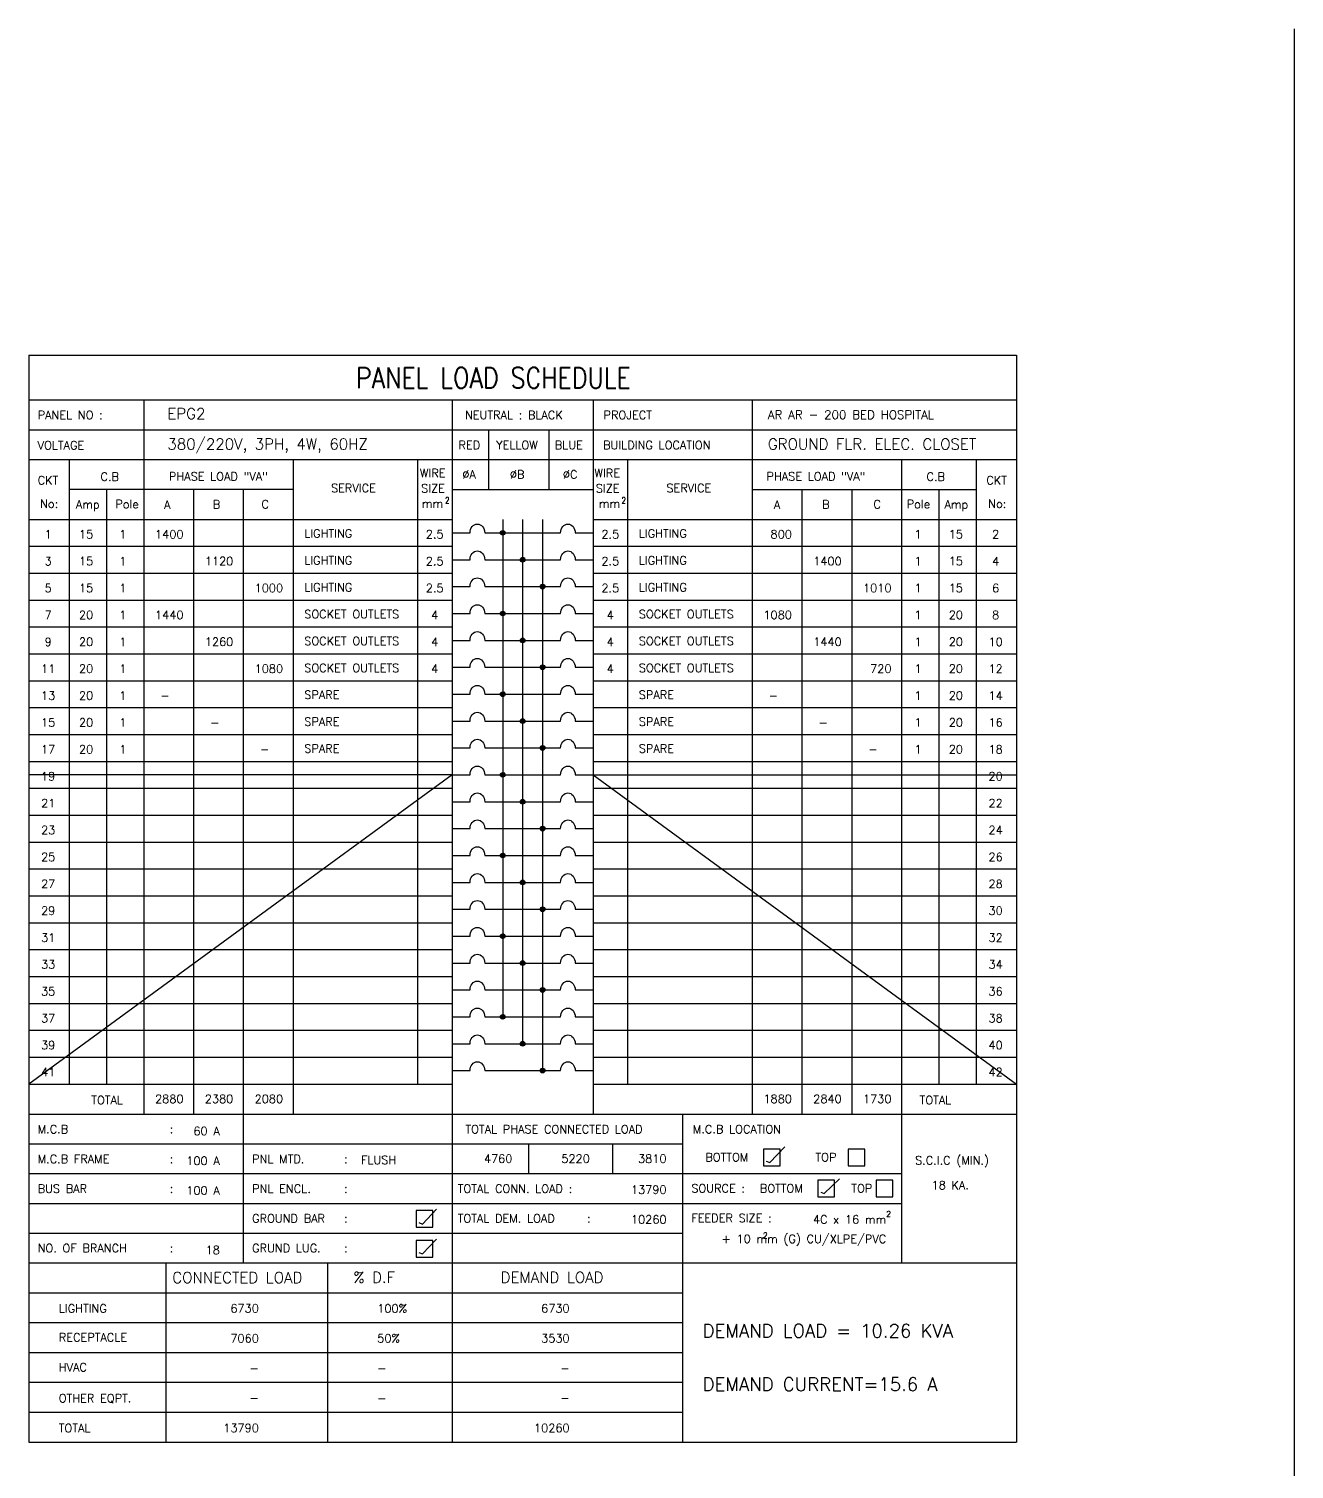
# Model space of a CAD drawing. Extents: x -98906 to -98795, y 40543 to 40633.
# Drawn here: x -98860.4 to -98833.76, y 40602.24 to 40632.57 of the extents above; entities that cross this region are included whole.
import ezdxf
from ezdxf.enums import TextEntityAlignment as Align

# ---------------------------------------------------------------- set-up
doc = ezdxf.new("R2010")
doc.units = 0
doc.header["$MEASUREMENT"] = 0
for name, color, linetype in [('BORDER', 4, 'CONTINUOUS'), ('E-TXT', 2, 'CONTINUOUS'), ('PANEL', 2, 'CONTINUOUS')]:
    doc.layers.add(name, color=color, linetype=linetype)
doc.styles.add('ROMANS', font='ROMANS.shx', dxfattribs={"height": 0.4})
pattern_1 = [(315, (106182.501884, 42658.781355), (0.00864749998874, 0.00864749998874), [])]
pattern_2 = [(315, (106182.501884, 42660.479496), (0.00864749998874, 0.00864749998874), [])]
pattern_3 = [(315, (106182.501884, 42662.177637), (0.00864749998874, 0.00864749998874), [])]
pattern_4 = [(315, (106182.501884, 42663.875779), (0.00864749998874, 0.00864749998874), [])]
pattern_5 = [(315, (106182.501884, 42665.57392), (0.00864749998874, 0.00864749998874), [])]
pattern_6 = [(315, (106182.501884, 42667.272061), (0.00864749998874, 0.00864749998874), [])]

msp = doc.modelspace()

# ---------------------------------------------------------------- hatches: boundary and pattern name
at = {"layer": 'PANEL', "linetype": 'Continuous'}
h = msp.add_hatch(dxfattribs=at)
h.set_pattern_fill('ANSI31', color=256, scale=0.068485, angle=406.041, style=0)
h.set_pattern_definition([(91.040959325, (106182.501884, 42667.272061), (-0.00855917542476, -0.00015552164567), [])])
h.paths.add_polyline_path([(-98850.475, 40621.954, 1), (-98850.377, 40621.954, 1)])
h = msp.add_hatch(dxfattribs=at)
h.set_pattern_fill('ANSI31', color=256, scale=0.097835, angle=270, style=0)
h.set_pattern_definition(pattern_6)
h.paths.add_polyline_path([(-98850.055, 40621.388, 1), (-98849.958, 40621.388, 1)])
h = msp.add_hatch(dxfattribs=at)
h.set_pattern_fill('ANSI31', color=256, scale=0.097835, angle=270, style=0)
h.set_pattern_definition(pattern_6)
h.paths.add_polyline_path([(-98849.538, 40620.822, 1), (-98849.636, 40620.822, 1)])
h = msp.add_hatch(dxfattribs=at)
h.set_pattern_fill('ANSI31', color=256, scale=0.097835, angle=270, style=0)
h.set_pattern_definition(pattern_6)
h.paths.add_polyline_path([(-98850.377, 40620.256, 1), (-98850.475, 40620.256, 1)])
h = msp.add_hatch(dxfattribs=at)
h.set_pattern_fill('ANSI31', color=256, scale=0.097835, angle=270, style=0)
h.set_pattern_definition(pattern_6)
h.paths.add_polyline_path([(-98849.958, 40619.69, 1), (-98850.055, 40619.69, 1)])
h = msp.add_hatch(dxfattribs=at)
h.set_pattern_fill('ANSI31', color=256, scale=0.097835, angle=270, style=0)
h.set_pattern_definition(pattern_6)
h.paths.add_polyline_path([(-98849.538, 40619.124, 1), (-98849.636, 40619.124, 1)])
h = msp.add_hatch(dxfattribs=at)
h.set_pattern_fill('ANSI31', color=256, scale=0.097835, angle=270, style=0)
h.set_pattern_definition(pattern_5)
h.paths.add_polyline_path([(-98850.377, 40618.557, 1), (-98850.475, 40618.557, 1)])
h = msp.add_hatch(dxfattribs=at)
h.set_pattern_fill('ANSI31', color=256, scale=0.097835, angle=270, style=0)
h.set_pattern_definition(pattern_5)
h.paths.add_polyline_path([(-98849.958, 40617.991, 1), (-98850.055, 40617.991, 1)])
h = msp.add_hatch(dxfattribs=at)
h.set_pattern_fill('ANSI31', color=256, scale=0.097835, angle=270, style=0)
h.set_pattern_definition(pattern_5)
h.paths.add_polyline_path([(-98849.538, 40617.425, 1), (-98849.636, 40617.425, 1)])
h = msp.add_hatch(dxfattribs=at)
h.set_pattern_fill('ANSI31', color=256, scale=0.097835, angle=270, style=0)
h.set_pattern_definition(pattern_4)
h.paths.add_polyline_path([(-98850.377, 40616.859, 1), (-98850.475, 40616.859, 1)])
h = msp.add_hatch(dxfattribs=at)
h.set_pattern_fill('ANSI31', color=256, scale=0.097835, angle=270, style=0)
h.set_pattern_definition(pattern_4)
h.paths.add_polyline_path([(-98849.958, 40616.293, 1), (-98850.055, 40616.293, 1)])
h = msp.add_hatch(dxfattribs=at)
h.set_pattern_fill('ANSI31', color=256, scale=0.097835, angle=270, style=0)
h.set_pattern_definition(pattern_4)
h.paths.add_polyline_path([(-98849.538, 40615.727, 1), (-98849.636, 40615.727, 1)])
h = msp.add_hatch(dxfattribs=at)
h.set_pattern_fill('ANSI31', color=256, scale=0.097835, angle=270, style=0)
h.set_pattern_definition(pattern_3)
h.paths.add_polyline_path([(-98850.377, 40615.161, 1), (-98850.475, 40615.161, 1)])
h = msp.add_hatch(dxfattribs=at)
h.set_pattern_fill('ANSI31', color=256, scale=0.097835, angle=270, style=0)
h.set_pattern_definition(pattern_3)
h.paths.add_polyline_path([(-98849.958, 40614.595, 1), (-98850.055, 40614.595, 1)])
h = msp.add_hatch(dxfattribs=at)
h.set_pattern_fill('ANSI31', color=256, scale=0.097835, angle=270, style=0)
h.set_pattern_definition(pattern_3)
h.paths.add_polyline_path([(-98849.538, 40614.029, 1), (-98849.636, 40614.029, 1)])
h = msp.add_hatch(dxfattribs=at)
h.set_pattern_fill('ANSI31', color=256, scale=0.097835, angle=270, style=0)
h.set_pattern_definition(pattern_2)
h.paths.add_polyline_path([(-98850.377, 40613.463, 1), (-98850.475, 40613.463, 1)])
h = msp.add_hatch(dxfattribs=at)
h.set_pattern_fill('ANSI31', color=256, scale=0.097835, angle=270, style=0)
h.set_pattern_definition(pattern_2)
h.paths.add_polyline_path([(-98849.958, 40612.897, 1), (-98850.055, 40612.897, 1)])
h = msp.add_hatch(dxfattribs=at)
h.set_pattern_fill('ANSI31', color=256, scale=0.097835, angle=270, style=0)
h.set_pattern_definition(pattern_2)
h.paths.add_polyline_path([(-98849.538, 40612.331, 1), (-98849.636, 40612.331, 1)])
h = msp.add_hatch(dxfattribs=at)
h.set_pattern_fill('ANSI31', color=256, scale=0.097835, angle=270, style=0)
h.set_pattern_definition(pattern_1)
h.paths.add_polyline_path([(-98850.377, 40611.765, 1), (-98850.475, 40611.765, 1)])
h = msp.add_hatch(dxfattribs=at)
h.set_pattern_fill('ANSI31', color=256, scale=0.097835, angle=270, style=0)
h.set_pattern_definition(pattern_1)
h.paths.add_polyline_path([(-98849.958, 40611.199, 1), (-98850.055, 40611.199, 1)])
h = msp.add_hatch(dxfattribs=at)
h.set_pattern_fill('ANSI31', color=256, scale=0.097835, angle=270, style=0)
h.set_pattern_definition(pattern_1)
h.paths.add_polyline_path([(-98849.538, 40610.633, 1), (-98849.636, 40610.633, 1)])

# ---------------------------------------------------------------- linework, layer by layer
at = {"layer": 'BORDER', "color": 1}
msp.add_line((-98833.765, 40632.565), (-98833.765, 40542.726), dxfattribs=at)
at = {"layer": 'PANEL', "color": 6}
for p, q in [((-98860.402, 40625.696), (-98860.402, 40602.813)), ((-98860.402, 40625.696), (-98839.612, 40625.696)), ((-98839.612, 40625.696), (-98839.612, 40602.813)), ((-98860.402, 40602.813), (-98839.612, 40602.813))]:
    msp.add_line(p, q, dxfattribs=at)
at = {"layer": 'PANEL', "color": 2}
for p, q in [((-98860.402, 40624.753), (-98839.612, 40624.753)), ((-98851.492, 40624.753), (-98851.492, 40609.717)), ((-98848.522, 40624.753), (-98848.522, 40609.717)), ((-98860.402, 40623.495), (-98839.612, 40623.495)), ((-98851.492, 40622.863), (-98848.522, 40622.863)), ((-98860.402, 40609.717), (-98839.612, 40609.717))]:
    msp.add_line(p, q, dxfattribs=at)
at = {"layer": 'PANEL', "color": 11}
for p, q in [((-98857.982, 40624.753), (-98857.982, 40609.717)), ((-98845.175, 40624.753), (-98845.175, 40609.717)), ((-98859.555, 40623.495), (-98859.555, 40610.35)), ((-98854.838, 40623.495), (-98854.838, 40609.717)), ((-98852.217, 40623.495), (-98852.217, 40610.35)), ((-98847.796, 40623.495), (-98847.796, 40610.35)), ((-98842.031, 40623.495), (-98842.031, 40606.586)), ((-98840.458, 40623.495), (-98840.458, 40610.35)), ((-98854.838, 40622.866), (-98859.555, 40622.866)), ((-98858.769, 40622.866), (-98858.769, 40610.35)), ((-98856.934, 40622.866), (-98856.934, 40609.717)), ((-98855.886, 40622.866), (-98855.886, 40606.586)), ((-98845.175, 40622.866), (-98840.458, 40622.866)), ((-98844.127, 40622.866), (-98844.127, 40609.717)), ((-98843.079, 40622.866), (-98843.079, 40609.717)), ((-98841.245, 40622.866), (-98841.245, 40610.35)), ((-98860.402, 40622.237), (-98851.492, 40622.237)), ((-98848.522, 40622.237), (-98839.612, 40622.237)), ((-98860.402, 40621.671), (-98851.492, 40621.671)), ((-98848.522, 40621.671), (-98839.612, 40621.671)), ((-98860.402, 40621.105), (-98851.492, 40621.105)), ((-98848.522, 40621.105), (-98839.612, 40621.105)), ((-98860.402, 40620.539), (-98851.492, 40620.539)), ((-98848.522, 40620.539), (-98839.612, 40620.539)), ((-98860.402, 40619.973), (-98851.492, 40619.973)), ((-98848.522, 40619.973), (-98839.612, 40619.973)), ((-98860.402, 40619.407), (-98851.492, 40619.407)), ((-98848.522, 40619.407), (-98839.612, 40619.407)), ((-98860.402, 40618.841), (-98851.492, 40618.841)), ((-98848.522, 40618.841), (-98839.612, 40618.841)), ((-98860.402, 40618.274), (-98851.492, 40618.274)), ((-98848.522, 40618.274), (-98839.612, 40618.274)), ((-98860.402, 40617.708), (-98851.492, 40617.708)), ((-98848.522, 40617.708), (-98839.612, 40617.708)), ((-98860.402, 40617.142), (-98851.492, 40617.142)), ((-98848.522, 40617.142), (-98839.612, 40617.142)), ((-98860.402, 40616.576), (-98851.492, 40616.576)), ((-98848.522, 40616.576), (-98839.612, 40616.576)), ((-98860.402, 40616.01), (-98851.492, 40616.01)), ((-98848.522, 40616.01), (-98839.612, 40616.01)), ((-98860.402, 40615.444), (-98851.492, 40615.444)), ((-98848.522, 40615.444), (-98839.612, 40615.444)), ((-98860.402, 40614.878), (-98851.492, 40614.878)), ((-98848.522, 40614.878), (-98839.612, 40614.878)), ((-98860.402, 40614.312), (-98851.492, 40614.312)), ((-98848.522, 40614.312), (-98839.612, 40614.312)), ((-98860.402, 40613.746), (-98851.492, 40613.746)), ((-98848.522, 40613.746), (-98839.612, 40613.746)), ((-98860.402, 40613.18), (-98851.492, 40613.18)), ((-98848.522, 40613.18), (-98839.612, 40613.18)), ((-98860.402, 40612.614), (-98851.492, 40612.614)), ((-98848.522, 40612.614), (-98839.612, 40612.614)), ((-98860.402, 40612.048), (-98851.492, 40612.048)), ((-98848.522, 40612.048), (-98839.612, 40612.048)), ((-98860.402, 40611.482), (-98851.492, 40611.482)), ((-98848.522, 40611.482), (-98839.612, 40611.482)), ((-98860.402, 40610.916), (-98851.492, 40610.916)), ((-98848.522, 40610.916), (-98839.612, 40610.916)), ((-98860.402, 40610.35), (-98851.492, 40610.35)), ((-98848.522, 40610.35), (-98839.612, 40610.35)), ((-98851.492, 40609.717), (-98851.492, 40602.813)), ((-98846.64, 40609.717), (-98846.64, 40606.586)), ((-98860.402, 40609.091), (-98846.64, 40609.091)), ((-98849.885, 40609.091), (-98849.885, 40608.465)), ((-98848.115, 40609.091), (-98848.115, 40608.465)), ((-98860.402, 40608.465), (-98842.031, 40608.465)), ((-98860.402, 40607.838), (-98842.031, 40607.838)), ((-98860.402, 40607.212), (-98846.64, 40607.212)), ((-98860.402, 40606.586), (-98839.612, 40606.586)), ((-98857.52, 40606.586), (-98857.52, 40602.813)), ((-98854.112, 40606.586), (-98854.112, 40602.813)), ((-98846.64, 40606.586), (-98846.64, 40602.813)), ((-98860.402, 40605.957), (-98846.64, 40605.957)), ((-98860.402, 40605.328), (-98846.64, 40605.328)), ((-98860.402, 40604.699), (-98846.64, 40604.699)), ((-98860.402, 40604.071), (-98846.64, 40604.071)), ((-98860.402, 40603.442), (-98846.64, 40603.442))]:
    msp.add_line(p, q, dxfattribs=at)
at = {"layer": 'PANEL'}
for p, q in [((-98860.402, 40624.126), (-98839.612, 40624.126)), ((-98850.721, 40622.863), (-98850.721, 40624.126)), ((-98849.446, 40622.863), (-98849.446, 40624.126)), ((-98851.492, 40621.954), (-98851.113, 40621.954)), ((-98850.805, 40621.954), (-98849.208, 40621.954)), ((-98850.426, 40622.237), (-98850.426, 40611.765)), ((-98850.007, 40622.237), (-98850.007, 40611.199)), ((-98849.587, 40622.237), (-98849.587, 40610.633)), ((-98848.9, 40621.954), (-98848.522, 40621.954)), ((-98851.492, 40621.388), (-98851.113, 40621.388)), ((-98850.805, 40621.388), (-98849.208, 40621.388)), ((-98848.9, 40621.388), (-98848.522, 40621.388)), ((-98851.492, 40620.822), (-98851.113, 40620.822)), ((-98850.805, 40620.822), (-98849.208, 40620.822)), ((-98848.9, 40620.822), (-98848.522, 40620.822)), ((-98851.492, 40620.256), (-98851.113, 40620.256)), ((-98850.805, 40620.256), (-98849.208, 40620.256)), ((-98848.9, 40620.256), (-98848.522, 40620.256)), ((-98851.492, 40619.69), (-98851.113, 40619.69)), ((-98850.805, 40619.69), (-98849.208, 40619.69)), ((-98848.9, 40619.69), (-98848.522, 40619.69)), ((-98851.492, 40619.124), (-98851.113, 40619.124)), ((-98850.805, 40619.124), (-98849.208, 40619.124)), ((-98848.9, 40619.124), (-98848.522, 40619.124)), ((-98851.492, 40618.557), (-98851.113, 40618.557)), ((-98850.805, 40618.557), (-98849.208, 40618.557)), ((-98848.9, 40618.557), (-98848.522, 40618.557)), ((-98851.492, 40617.991), (-98851.113, 40617.991)), ((-98850.805, 40617.991), (-98849.208, 40617.991)), ((-98848.9, 40617.991), (-98848.522, 40617.991)), ((-98851.492, 40617.425), (-98851.113, 40617.425)), ((-98850.805, 40617.425), (-98849.208, 40617.425)), ((-98848.9, 40617.425), (-98848.522, 40617.425)), ((-98851.492, 40616.859), (-98851.113, 40616.859)), ((-98850.805, 40616.859), (-98849.208, 40616.859)), ((-98848.9, 40616.859), (-98848.522, 40616.859)), ((-98851.492, 40616.293), (-98851.113, 40616.293)), ((-98850.805, 40616.293), (-98849.208, 40616.293)), ((-98848.9, 40616.293), (-98848.522, 40616.293)), ((-98851.492, 40615.727), (-98851.113, 40615.727)), ((-98850.805, 40615.727), (-98849.208, 40615.727)), ((-98848.9, 40615.727), (-98848.522, 40615.727)), ((-98851.492, 40615.161), (-98851.113, 40615.161)), ((-98850.805, 40615.161), (-98849.208, 40615.161)), ((-98848.9, 40615.161), (-98848.522, 40615.161)), ((-98851.492, 40614.595), (-98851.113, 40614.595)), ((-98850.805, 40614.595), (-98849.208, 40614.595)), ((-98848.9, 40614.595), (-98848.522, 40614.595)), ((-98851.492, 40614.029), (-98851.113, 40614.029)), ((-98850.805, 40614.029), (-98849.208, 40614.029)), ((-98848.9, 40614.029), (-98848.522, 40614.029)), ((-98851.492, 40613.463), (-98851.113, 40613.463)), ((-98850.805, 40613.463), (-98849.208, 40613.463)), ((-98848.9, 40613.463), (-98848.522, 40613.463)), ((-98851.492, 40612.897), (-98851.113, 40612.897)), ((-98850.805, 40612.897), (-98849.208, 40612.897)), ((-98848.9, 40612.897), (-98848.522, 40612.897)), ((-98851.492, 40612.331), (-98851.113, 40612.331)), ((-98850.805, 40612.331), (-98849.208, 40612.331)), ((-98848.9, 40612.331), (-98848.522, 40612.331)), ((-98851.492, 40611.765), (-98851.113, 40611.765)), ((-98850.805, 40611.765), (-98849.208, 40611.765)), ((-98848.9, 40611.765), (-98848.522, 40611.765)), ((-98851.492, 40611.199), (-98851.113, 40611.199)), ((-98850.805, 40611.199), (-98849.208, 40611.199)), ((-98848.9, 40611.199), (-98848.522, 40611.199)), ((-98851.492, 40610.633), (-98851.113, 40610.633)), ((-98850.805, 40610.633), (-98849.208, 40610.633)), ((-98848.9, 40610.633), (-98848.522, 40610.633)), ((-98844.804, 40608.697), (-98844.485, 40609.03)), ((-98844.879, 40608.727), (-98844.804, 40608.697)), ((-98843.656, 40608.042), (-98843.338, 40608.354)), ((-98843.732, 40608.072), (-98843.656, 40608.042)), ((-98852.116, 40607.401), (-98851.818, 40607.714)), ((-98852.192, 40607.432), (-98852.116, 40607.401)), ((-98852.192, 40606.804), (-98852.116, 40606.774)), ((-98852.116, 40606.774), (-98851.818, 40607.086))]:
    msp.add_line(p, q, dxfattribs=at)
at = {"layer": 'PANEL', "color": 7}
for p, q in [((-98851.492, 40616.859), (-98860.402, 40610.35)), ((-98851.492, 40616.859), (-98860.402, 40616.859)), ((-98848.522, 40616.859), (-98839.612, 40610.35)), ((-98848.522, 40616.859), (-98839.612, 40616.859))]:
    msp.add_line(p, q, dxfattribs=at)
at = {"layer": 'PANEL', "color": 11}
for points in [[(-98844.587, 40608.98), (-98844.936, 40608.98), (-98844.936, 40608.631), (-98844.587, 40608.631)], [(-98842.803, 40608.98), (-98843.152, 40608.98), (-98843.152, 40608.631), (-98842.803, 40608.631)], [(-98843.44, 40608.325), (-98843.789, 40608.325), (-98843.789, 40607.976), (-98843.44, 40607.976)], [(-98842.213, 40608.325), (-98842.562, 40608.325), (-98842.562, 40607.976), (-98842.213, 40607.976)], [(-98851.9, 40607.685), (-98852.249, 40607.685), (-98852.249, 40607.335), (-98851.9, 40607.335)], [(-98851.9, 40607.057), (-98852.249, 40607.057), (-98852.249, 40606.708), (-98851.9, 40606.708)]]:
    msp.add_lwpolyline(points, close=True, dxfattribs=at)
at = {"layer": 'PANEL'}
for centre in [(-98850.426, 40621.954), (-98850.007, 40621.388), (-98849.587, 40620.822), (-98850.426, 40620.256), (-98850.007, 40619.69), (-98849.587, 40619.124), (-98850.426, 40618.557), (-98850.007, 40617.991), (-98849.587, 40617.425), (-98850.426, 40616.859), (-98850.007, 40616.293), (-98849.587, 40615.727), (-98850.426, 40615.161), (-98850.007, 40614.595), (-98849.587, 40614.029), (-98850.426, 40613.463), (-98850.007, 40612.897), (-98849.587, 40612.331), (-98850.426, 40611.765), (-98850.007, 40611.199), (-98849.587, 40610.633)]:
    msp.add_circle(centre, 0.0489, dxfattribs=at)
at = {"layer": 'PANEL', "extrusion": (0, 0, -1)}
for centre in [(-98850.959, 40621.954), (-98849.054, 40621.954), (-98850.959, 40621.388), (-98849.054, 40621.388), (-98850.959, 40620.822), (-98849.054, 40620.822), (-98850.959, 40620.256), (-98849.054, 40620.256), (-98850.959, 40619.69), (-98849.054, 40619.69), (-98850.959, 40619.124), (-98849.054, 40619.124), (-98850.959, 40618.557), (-98849.054, 40618.557), (-98850.959, 40617.991), (-98849.054, 40617.991), (-98850.959, 40617.425), (-98849.054, 40617.425), (-98850.959, 40616.859), (-98849.054, 40616.859), (-98850.959, 40616.293), (-98849.054, 40616.293), (-98850.959, 40615.727), (-98849.054, 40615.727), (-98850.959, 40615.161), (-98849.054, 40615.161), (-98850.959, 40614.595), (-98849.054, 40614.595), (-98850.959, 40614.029), (-98849.054, 40614.029), (-98850.959, 40613.463), (-98849.054, 40613.463), (-98850.959, 40612.897), (-98849.054, 40612.897), (-98850.959, 40612.331), (-98849.054, 40612.331), (-98850.959, 40611.765), (-98849.054, 40611.765), (-98850.959, 40611.199), (-98849.054, 40611.199), (-98850.959, 40610.633), (-98849.054, 40610.633)]:
    msp.add_ellipse(centre, major_axis=(0, 0.185), ratio=0.833333, start_param=-1.570796, end_param=1.570796, dxfattribs=at)

# ---------------------------------------------------------------- texts
at = {"layer": 'E-TXT', "style": 'ROMANS'}
for s, height, p in [('EPG2', 0.2306, (-98857.484, 40624.348)), ('AR AR - 200 BED HOSPITAL', 0.18169, (-98844.843, 40624.35)), ('380/220V, 3PH, 4W, 60HZ', 0.23061, (-98857.484, 40623.708)), ('GROUND FLR. ELEC. CLOSET', 0.23061, (-98844.843, 40623.708)), ('15', 0.1747, (-98859.346, 40621.837)), ('15', 0.1747, (-98841.036, 40621.837)), ('15', 0.1747, (-98859.346, 40621.271)), ('15', 0.1747, (-98841.036, 40621.271)), ('15', 0.1747, (-98859.346, 40620.705)), ('15', 0.1747, (-98841.036, 40620.705)), ('20', 0.1747, (-98859.346, 40620.139)), ('20', 0.1747, (-98841.036, 40620.139)), ('20', 0.1747, (-98859.346, 40619.573)), ('20', 0.1747, (-98841.036, 40619.573)), ('20', 0.1747, (-98859.346, 40619.007)), ('20', 0.1747, (-98841.036, 40619.007)), ('20', 0.1747, (-98859.346, 40618.441)), ('20', 0.1747, (-98841.036, 40618.441)), ('20', 0.1747, (-98859.346, 40617.875)), ('20', 0.1747, (-98841.036, 40617.875)), ('20', 0.1747, (-98859.346, 40617.309)), ('20', 0.1747, (-98841.036, 40617.309))]:
    msp.add_text(s, height=height, dxfattribs=at).set_placement(p)
for s, height, p in [('1', 0.175, (-98858.421, 40621.924)), ('2.5', 0.1747, (-98851.858, 40621.924)), ('2.5', 0.1747, (-98848.162, 40621.924)), ('1', 0.175, (-98841.683, 40621.924)), ('1', 0.175, (-98858.421, 40621.357)), ('2.5', 0.1747, (-98851.858, 40621.357)), ('2.5', 0.1747, (-98848.162, 40621.357)), ('1', 0.175, (-98841.683, 40621.357)), ('1', 0.175, (-98858.421, 40620.791)), ('2.5', 0.1747, (-98851.858, 40620.791)), ('2.5', 0.1747, (-98848.162, 40620.791)), ('1', 0.175, (-98841.683, 40620.791)), ('1', 0.175, (-98858.421, 40620.225)), ('4', 0.175, (-98851.858, 40620.225)), ('4', 0.175, (-98848.162, 40620.225)), ('1', 0.175, (-98841.683, 40620.225)), ('1', 0.175, (-98858.421, 40619.659)), ('4', 0.175, (-98851.858, 40619.659)), ('4', 0.175, (-98848.162, 40619.659)), ('1', 0.175, (-98841.683, 40619.659)), ('1', 0.175, (-98858.421, 40619.093)), ('4', 0.175, (-98851.858, 40619.093)), ('4', 0.175, (-98848.162, 40619.093)), ('1', 0.175, (-98841.683, 40619.093)), ('1', 0.175, (-98858.421, 40618.527)), ('1', 0.175, (-98841.683, 40618.527)), ('1', 0.175, (-98858.421, 40617.961)), ('1', 0.175, (-98841.683, 40617.961)), ('1', 0.175, (-98858.421, 40617.395)), ('1', 0.175, (-98841.683, 40617.395))]:
    msp.add_text(s, height=height, dxfattribs=at).set_placement(p, align=Align.MIDDLE)
for s, height, p in [('1400', 0.1747, (-98857.145, 40621.837)), ('800', 0.1747, (-98844.338, 40621.837)), ('1120', 0.1747, (-98856.097, 40621.271)), ('1400', 0.1747, (-98843.29, 40621.271)), ('1000', 0.1747, (-98855.049, 40620.705)), ('1010', 0.1747, (-98842.242, 40620.705)), ('1440', 0.1747, (-98857.145, 40620.139)), ('1080', 0.1747, (-98844.338, 40620.139)), ('1260', 0.1747, (-98856.097, 40619.573)), ('1440', 0.1747, (-98843.29, 40619.573)), ('1080', 0.1747, (-98855.049, 40619.007)), ('720', 0.1747, (-98842.242, 40619.007)), ('-', 0.175, (-98857.437, 40618.441)), ('-', 0.175, (-98844.63, 40618.441)), ('-', 0.175, (-98856.389, 40617.875)), ('-', 0.175, (-98843.582, 40617.875)), ('-', 0.175, (-98855.341, 40617.309)), ('-', 0.175, (-98842.534, 40617.309)), ('2880', 0.1747, (-98857.145, 40609.95)), ('2380', 0.1747, (-98856.097, 40609.95)), ('2080', 0.1747, (-98855.049, 40609.95)), ('1880', 0.1747, (-98844.338, 40609.95)), ('2840', 0.1747, (-98843.29, 40609.95)), ('1730', 0.1747, (-98842.242, 40609.95)), ('60 A', 0.1747, (-98856.382, 40609.273)), ('100 A', 0.1747, (-98856.382, 40608.647)), ('FLUSH', 0.1747, (-98852.668, 40608.665)), ('4760', 0.1747, (-98850.222, 40608.691)), ('5220', 0.1747, (-98848.593, 40608.691)), ('3810', 0.1747, (-98846.977, 40608.691)), ('100 A', 0.1747, (-98856.382, 40608.021)), ('13790', 0.1747, (-98846.977, 40608.038)), ('10260', 0.1747, (-98846.977, 40607.412)), ('4C x 16 mm', 0.1747, (-98842.352, 40607.412)), ('2', 0.122, (-98842.251, 40607.551)), ('+ 10 mm (G) CU/XLPE/PVC', 0.17471, (-98842.352, 40607.003)), ('2', 0.122, (-98844.847, 40607.099)), ('18', 0.1747, (-98856.382, 40606.769)), ('6730', 0.1747, (-98855.56, 40605.539)), ('6730', 0.1747, (-98849.017, 40605.539)), ('7060', 0.1747, (-98855.56, 40604.91)), ('3530', 0.1747, (-98849.017, 40604.91)), ('-', 0.175, (-98855.56, 40604.281)), ('-', 0.175, (-98849.017, 40604.281)), ('-', 0.175, (-98855.56, 40603.652)), ('-', 0.175, (-98849.017, 40603.652)), ('13790', 0.1747, (-98855.56, 40603.023)), ('10260', 0.1747, (-98849.017, 40603.023))]:
    msp.add_text(s, height=height, dxfattribs=at).set_placement(p, align=Align.RIGHT)
at = {"layer": 'PANEL', "color": 6, "style": 'ROMANS', "width": 0.833333}
msp.add_text('PANEL LOAD SCHEDULE', height=0.44026, dxfattribs=at).set_placement((-98853.516, 40624.997))
at = {"layer": 'PANEL', "style": 'ROMANS'}
for s, height, p in [('PANEL NO :', 0.1747, (-98860.216, 40624.348)), ('NEUTRAL : BLACK', 0.17471, (-98851.22, 40624.348)), ('PROJECT', 0.1747, (-98848.304, 40624.348)), ('VOLTAGE', 0.1747, (-98860.216, 40623.71)), ('RED', 0.1747, (-98851.357, 40623.715)), ('YELLOW', 0.1747, (-98850.563, 40623.715)), ('BLUE', 0.1747, (-98849.33, 40623.715)), ('BUILDING LOCATION', 0.17471, (-98848.313, 40623.715)), ('C.B', 0.1747, (-98858.892, 40623.049)), ('PHASE LOAD "VA"', 0.17471, (-98857.452, 40623.055)), ('WIRE', 0.1747, (-98852.168, 40623.124)), ('%%CA', 0.1747, (-98851.276, 40623.096)), ('%%CB', 0.1747, (-98850.276, 40623.096)), ('%%CC', 0.1747, (-98849.16, 40623.096)), ('WIRE', 0.1747, (-98848.494, 40623.124)), ('PHASE LOAD "VA"', 0.17471, (-98844.873, 40623.055)), ('C.B', 0.1747, (-98841.504, 40623.049)), ('CKT', 0.1747, (-98860.216, 40622.973)), ('SERVICE', 0.1747, (-98854.04, 40622.809)), ('SIZE', 0.1747, (-98852.143, 40622.803)), ('SIZE', 0.1747, (-98848.469, 40622.803)), ('SERVICE', 0.1747, (-98846.979, 40622.809)), ('CKT', 0.1747, (-98840.246, 40622.973)), ('No:', 0.1747, (-98860.165, 40622.481)), ('Amp', 0.1747, (-98859.411, 40622.466)), ('Pole', 0.1747, (-98858.581, 40622.473)), ('A', 0.175, (-98857.555, 40622.458)), ('B', 0.175, (-98856.53, 40622.466)), ('C', 0.175, (-98855.503, 40622.468)), ('mm', 0.1747, (-98852.127, 40622.483)), ('mm', 0.1747, (-98848.402, 40622.483)), ('A', 0.175, (-98844.719, 40622.458)), ('B', 0.175, (-98843.701, 40622.466)), ('C', 0.175, (-98842.623, 40622.468)), ('Pole', 0.1747, (-98841.923, 40622.473)), ('Amp', 0.1747, (-98841.126, 40622.466)), ('No:', 0.1747, (-98840.206, 40622.481)), ('LIGHTING', 0.1747, (-98854.603, 40621.853)), ('LIGHTING', 0.1747, (-98847.561, 40621.853)), ('LIGHTING', 0.1747, (-98854.603, 40621.287)), ('LIGHTING', 0.1747, (-98847.561, 40621.287)), ('LIGHTING', 0.1747, (-98854.603, 40620.721)), ('LIGHTING', 0.1747, (-98847.561, 40620.721)), ('SOCKET OUTLETS', 0.17471, (-98854.603, 40620.155)), ('SOCKET OUTLETS', 0.17471, (-98847.561, 40620.155)), ('SOCKET OUTLETS', 0.17471, (-98854.603, 40619.589)), ('SOCKET OUTLETS', 0.17471, (-98847.561, 40619.589)), ('SOCKET OUTLETS', 0.17471, (-98854.603, 40619.023)), ('SOCKET OUTLETS', 0.17471, (-98847.561, 40619.023)), ('SPARE', 0.1747, (-98854.603, 40618.457)), ('SPARE', 0.1747, (-98847.561, 40618.457)), ('SPARE', 0.1747, (-98854.603, 40617.891)), ('SPARE', 0.1747, (-98847.561, 40617.891)), ('SPARE', 0.1747, (-98854.603, 40617.325)), ('SPARE', 0.1747, (-98847.561, 40617.325)), ('TOTAL', 0.1747, (-98859.087, 40609.924)), ('TOTAL', 0.1747, (-98841.65, 40609.924)), ('M.C.B', 0.1747, (-98860.216, 40609.312)), (':', 0.175, (-98857.435, 40609.312)), ('TOTAL PHASE CONNECTED LOAD', 0.17471, (-98851.21, 40609.312)), ('M.C.B LOCATION', 0.17471, (-98846.424, 40609.312)), ('M.C.B FRAME', 0.17471, (-98860.216, 40608.686)), (':', 0.175, (-98857.435, 40608.686)), ('PNL MTD.', 0.1747, (-98855.701, 40608.686)), (':', 0.175, (-98853.767, 40608.686)), ('BOTTOM', 0.1747, (-98846.161, 40608.722)), ('TOP', 0.1747, (-98843.842, 40608.722)), ('S.C.I.C (MIN.)', 0.17471, (-98841.746, 40608.657)), ('18 KA.', 0.1747, (-98841.399, 40608.133)), ('BUS BAR', 0.1747, (-98860.216, 40608.06)), (':', 0.175, (-98857.435, 40608.06)), ('PNL ENCL.', 0.1747, (-98855.701, 40608.06)), (':', 0.175, (-98853.767, 40608.06)), ('TOTAL CONN. LOAD :', 0.17471, (-98851.374, 40608.06)), ('SOURCE :', 0.1747, (-98846.456, 40608.067)), ('BOTTOM', 0.1747, (-98845.014, 40608.067)), ('TOP', 0.1747, (-98843.088, 40608.067)), ('GROUND BAR', 0.1747, (-98855.701, 40607.434)), (':', 0.175, (-98853.767, 40607.434)), ('TOTAL DEM. LOAD ', 0.17471, (-98851.374, 40607.434)), (':', 0.175, (-98848.653, 40607.434)), ('FEEDER SIZE :', 0.17471, (-98846.456, 40607.441)), ('NO. OF BRANCH', 0.17471, (-98860.216, 40606.808)), (':', 0.175, (-98857.435, 40606.808)), ('GRUND LUG.', 0.1747, (-98855.701, 40606.808)), (':', 0.175, (-98853.767, 40606.808)), ('CONNECTED LOAD', 0.23061, (-98857.381, 40606.16)), ('% D.F', 0.2306, (-98853.57, 40606.166)), ('DEMAND LOAD', 0.23061, (-98850.469, 40606.166)), ('LIGHTING', 0.1747, (-98859.77, 40605.538)), ('100%', 0.1747, (-98853.067, 40605.538)), ('DEMAND LOAD = 10.26 KVA', 0.27953, (-98846.22, 40605.017)), ('RECEPTACLE', 0.1747, (-98859.77, 40604.93)), ('50%', 0.1747, (-98853.067, 40604.909)), ('HVAC', 0.1747, (-98859.77, 40604.301)), ('-', 0.175, (-98853.067, 40604.28)), ('DEMAND CURRENT=15.6 A', 0.27953, (-98846.22, 40603.889)), ('OTHER EQPT.', 0.17471, (-98859.77, 40603.648)), ('-', 0.175, (-98853.067, 40603.651)), ('TOTAL', 0.1747, (-98859.77, 40603.019))]:
    msp.add_text(s, height=height, dxfattribs=at).set_placement(p)
at = {"layer": 'PANEL', "style": 'ROMANS', "width": 0.833333}
for p in [(-98851.639, 40622.572), (-98847.926, 40622.572)]:
    msp.add_text('2', height=0.132, dxfattribs=at).set_placement(p)
at = {"layer": 'PANEL', "style": 'ROMANS'}
for s, height, p in [('1', 0.175, (-98859.994, 40621.924)), ('2', 0.175, (-98840.05, 40621.924)), ('3', 0.175, (-98859.994, 40621.357)), ('4', 0.175, (-98840.05, 40621.357)), ('5', 0.175, (-98859.994, 40620.791)), ('6', 0.175, (-98840.05, 40620.791)), ('7', 0.175, (-98859.994, 40620.225)), ('8', 0.175, (-98840.05, 40620.225)), ('9', 0.175, (-98859.994, 40619.659)), ('10', 0.1747, (-98840.05, 40619.659)), ('11', 0.1747, (-98859.994, 40619.093)), ('12', 0.1747, (-98840.05, 40619.093)), ('13', 0.1747, (-98859.994, 40618.527)), ('14', 0.1747, (-98840.05, 40618.527)), ('15', 0.1747, (-98859.994, 40617.961)), ('16', 0.1747, (-98840.05, 40617.961)), ('17', 0.1747, (-98859.994, 40617.395)), ('18', 0.1747, (-98840.05, 40617.395)), ('19', 0.1747, (-98859.994, 40616.829)), ('20', 0.1747, (-98840.05, 40616.829)), ('21', 0.1747, (-98859.994, 40616.263)), ('22', 0.1747, (-98840.05, 40616.263)), ('23', 0.1747, (-98859.994, 40615.697)), ('24', 0.1747, (-98840.05, 40615.697)), ('25', 0.1747, (-98859.994, 40615.131)), ('26', 0.1747, (-98840.05, 40615.131)), ('27', 0.1747, (-98859.994, 40614.565)), ('28', 0.1747, (-98840.05, 40614.565)), ('29', 0.1747, (-98859.994, 40613.999)), ('30', 0.1747, (-98840.05, 40613.999)), ('31', 0.1747, (-98859.994, 40613.433)), ('32', 0.1747, (-98840.05, 40613.433)), ('33', 0.1747, (-98859.994, 40612.867)), ('34', 0.1747, (-98840.05, 40612.867)), ('35', 0.1747, (-98859.994, 40612.301)), ('36', 0.1747, (-98840.05, 40612.301)), ('37', 0.1747, (-98859.994, 40611.735)), ('38', 0.1747, (-98840.05, 40611.735)), ('39', 0.1747, (-98859.994, 40611.169)), ('40', 0.1747, (-98840.05, 40611.169)), ('41', 0.1747, (-98859.994, 40610.603)), ('42', 0.1747, (-98840.05, 40610.603))]:
    msp.add_text(s, height=height, dxfattribs=at).set_placement(p, align=Align.MIDDLE)

doc.saveas('drawing.dxf')
